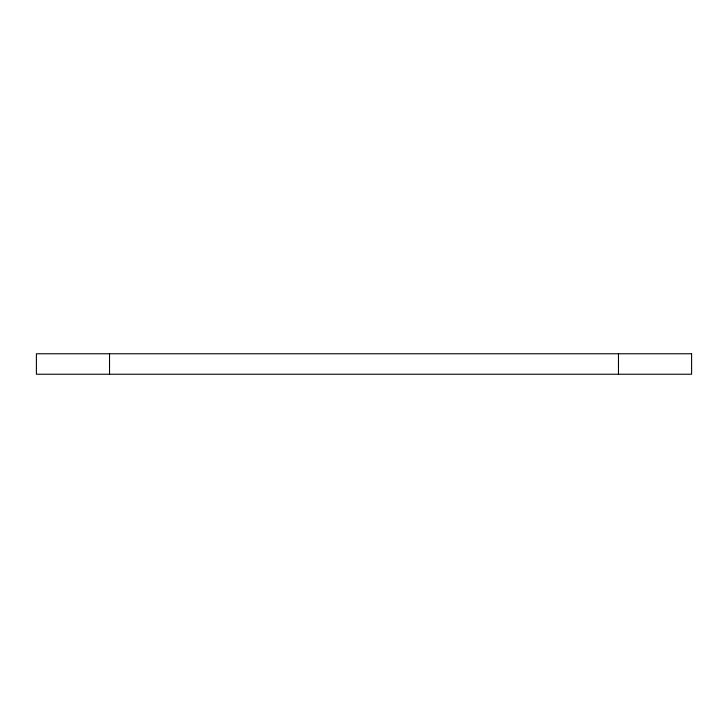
<?xml version="1.0" encoding="UTF-8"?>
<svg xmlns="http://www.w3.org/2000/svg" width="728" height="728" viewBox="0 0 728 728"><rect width="100%" height="100%" fill="white"/><g stroke="black" fill="none" stroke-linecap="round" stroke-linejoin="round"><path stroke-width="1.09" d="M618.472 353.762L618.472 374.238M109.528 353.762L109.528 374.238M691.6 353.762L36.4 353.762L36.4 374.238L691.6 374.238L691.6 353.762"/></g></svg>
